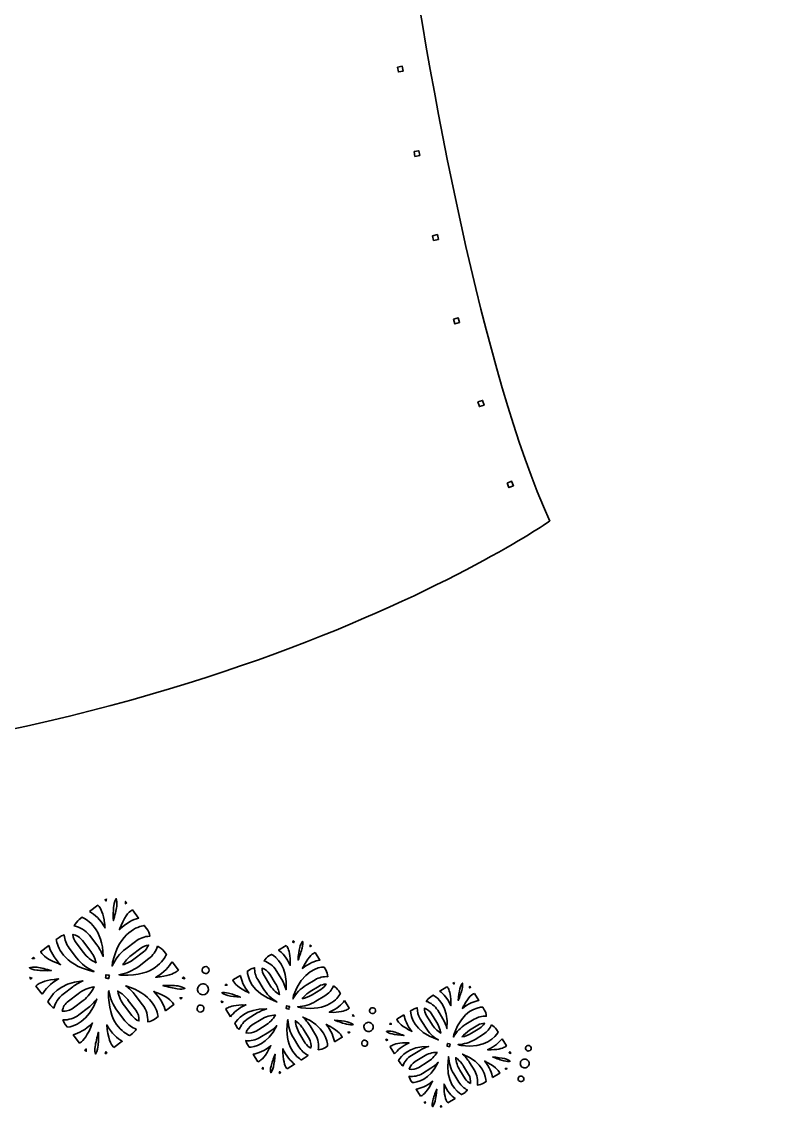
# Model space of a CAD drawing. Header units: millimetres. Extents: x 24 to 984, y -529 to -8.
# Drawn here: x 903.6 to 984.3, y -527.5 to -409.4 of the extents above; entities that cross this region are included whole.
import ezdxf

# ---------------------------------------------------------------- set-up
doc = ezdxf.new("R2010")
doc.units = ezdxf.units.MM
doc.header["$MEASUREMENT"] = 0
doc.layers.add('基本型', color=7, linetype='Continuous', lineweight=0)
doc.layers.add('縫線連接點', color=7, linetype='Continuous', lineweight=0)

# ---------------------------------------------------------------- blocks, each defined once
blk = doc.blocks.new('Block_16')
at = {"layer": '基本型', "color": 251, "lineweight": 35, "true_color": 0x606060}
blk.add_open_spline([(720.84, -255.44), (720.84, -255.44), (728.72, -340.31), (728.72, -340.31), (728.72, -340.31), (767.85, -346.51), (767.85, -346.51), (767.85, -346.51), (760.87, -430.79), (746.19, -463.75), (746.19, -463.75), (785.58, -491.27), (853.22, -491.49), (853.22, -491.49), (853.21, -491.5), (853.21, -491.5), (853.35, -491.5), (853.49, -491.5), (853.63, -491.5), (853.77, -491.5), (853.9, -491.5), (854.04, -491.5), (854.04, -491.5), (854.04, -491.49), (854.04, -491.49), (921.67, -491.27), (961.07, -463.75), (961.07, -463.75), (946.38, -430.79), (939.06, -346.51), (939.06, -346.51), (939.06, -346.51), (978.53, -340.31), (978.53, -340.31), (978.53, -340.31), (984.3, -255.44), (984.3, -255.44)], degree=3, knots=[0, 0, 0, 0, 1, 1, 1, 2, 2, 2, 3, 3, 3, 4, 4, 4, 5, 5, 5, 6, 6, 6, 7, 7, 7, 8, 8, 8, 9, 9, 9, 10, 10, 10, 11, 11, 11, 12, 12, 12, 12], dxfattribs=at)
blk = doc.blocks.new('Block_15')
at = {"layer": '基本型', "color": 251, "lineweight": 35, "true_color": 0x606060}
for points in [[(944.51, -414.36), (944.51, -414.36), (945.03, -414.26), (945.03, -414.26), (945.03, -414.26), (945.13, -414.78), (945.13, -414.78), (945.13, -414.78), (944.61, -414.88), (944.61, -414.88), (944.61, -414.88), (944.51, -414.36), (944.51, -414.36)], [(946.32, -423.55), (946.32, -423.55), (946.83, -423.45), (946.83, -423.45), (946.83, -423.45), (946.94, -423.96), (946.94, -423.96), (946.94, -423.96), (946.42, -424.07), (946.42, -424.07), (946.42, -424.07), (946.32, -423.55), (946.32, -423.55)], [(948.33, -432.7), (948.33, -432.7), (948.85, -432.58), (948.85, -432.58), (948.85, -432.58), (948.97, -433.1), (948.97, -433.1), (948.97, -433.1), (948.45, -433.22), (948.45, -433.22), (948.45, -433.22), (948.33, -432.7), (948.33, -432.7)], [(950.62, -441.79), (950.62, -441.79), (951.13, -441.65), (951.13, -441.65), (951.13, -441.65), (951.27, -442.16), (951.27, -442.16), (951.27, -442.16), (950.76, -442.3), (950.76, -442.3), (950.76, -442.3), (950.62, -441.79), (950.62, -441.79)], [(953.26, -450.78), (953.26, -450.78), (953.77, -450.62), (953.77, -450.62), (953.77, -450.62), (953.93, -451.12), (953.93, -451.12), (953.93, -451.12), (953.43, -451.29), (953.43, -451.29), (953.43, -451.29), (953.26, -450.78), (953.26, -450.78)], [(956.43, -459.61), (956.43, -459.61), (956.92, -459.41), (956.92, -459.41), (956.92, -459.41), (957.12, -459.9), (957.12, -459.9), (957.12, -459.9), (956.63, -460.1), (956.63, -460.1), (956.63, -460.1), (956.43, -459.61), (956.43, -459.61)]]:
    blk.add_open_spline(points, degree=3, knots=[0, 0, 0, 0, 1, 1, 1, 2, 2, 2, 3, 3, 3, 4, 4, 4, 4], dxfattribs=at)
at = {"layer": '基本型'}
blk.add_blockref('Block_16', (0, 0), dxfattribs=at)

msp = doc.modelspace()

# ---------------------------------------------------------------- linework, layer by layer
at = {"layer": '縫線連接點', "color": 251, "lineweight": 35, "true_color": 0x606060}
for points, knots in [([(912.87, -504.86), (912.85, -504.94), (912.82, -505.02), (912.8, -505.1), (912.8, -505.1), (912.79, -505.09), (912.79, -505.08), (912.76, -505.04), (912.72, -505.01), (912.69, -504.97), (912.75, -504.93), (912.81, -504.89), (912.87, -504.86)], [0, 0, 0, 0, 1, 1, 1, 2, 2, 2, 3, 3, 3, 4, 4, 4, 4]), ([(913.66, -505.63), (913.71, -505.25), (913.83, -504.97), (913.93, -504.83), (913.98, -504.99), (914.03, -505.29), (913.98, -505.67), (913.92, -506.06), (913.77, -506.68), (913.61, -507.22), (913.59, -506.66), (913.61, -506.02), (913.66, -505.63)], [0, 0, 0, 0, 1, 1, 1, 2, 2, 2, 3, 3, 3, 4, 4, 4, 4]), ([(915.08, -505.29), (915.04, -505.32), (915, -505.34), (914.96, -505.37), (914.96, -505.38), (914.95, -505.38), (914.94, -505.39), (914.95, -505.3), (914.94, -505.22), (914.94, -505.14), (914.99, -505.18), (915.04, -505.24), (915.08, -505.29)], [0, 0, 0, 0, 1, 1, 1, 2, 2, 2, 3, 3, 3, 4, 4, 4, 4]), ([(911.03, -506.23), (911.03, -506.23), (911.93, -505.55), (911.93, -505.55), (911.97, -505.58), (912.01, -505.62), (912.06, -505.68), (912.23, -505.9), (912.51, -506.41), (912.66, -507.53), (912.67, -507.68), (912.68, -507.83), (912.7, -507.97), (912.7, -507.99), (912.7, -508), (912.71, -508.01), (912.2, -507.1), (911.54, -506.55), (911.03, -506.23)], [0, 0, 0, 0, 1, 1, 1, 2, 2, 2, 3, 3, 3, 4, 4, 4, 5, 5, 5, 6, 6, 6, 6]), ([(914.29, -508.19), (914.34, -508.06), (914.4, -507.91), (914.45, -507.76), (914.96, -506.54), (915.44, -506.16), (915.68, -506.05), (915.68, -506.05), (916.36, -506.94), (916.36, -506.94), (915.78, -507.11), (915, -507.47), (914.27, -508.22), (914.28, -508.21), (914.28, -508.2), (914.29, -508.19)], [0, 0, 0, 0, 1, 1, 1, 2, 2, 2, 3, 3, 3, 4, 4, 4, 5, 5, 5, 5]), ([(911.81, -509.86), (911.81, -509.86), (911.01, -508.81), (911.01, -508.81), (910.59, -508.26), (909.99, -507.92), (909.36, -507.79), (909.48, -507.53), (909.66, -507.29), (909.9, -507.1), (909.9, -507.1), (910.22, -506.86), (910.22, -506.86), (910.8, -507.12), (912.45, -508.13), (912.51, -511.12), (912.34, -510.67), (912.11, -510.25), (911.81, -509.86)], [0, 0, 0, 0, 1, 1, 1, 2, 2, 2, 3, 3, 3, 4, 4, 4, 5, 5, 5, 6, 6, 6, 6]), ([(913.53, -511.74), (914.29, -508.44), (916.31, -507.86), (916.98, -507.75), (916.98, -507.75), (917.22, -508.07), (917.22, -508.07), (917.42, -508.33), (917.53, -508.62), (917.57, -508.92), (917.02, -508.94), (916.48, -509.13), (916.02, -509.48), (916.02, -509.48), (914.97, -510.28), (914.97, -510.28), (914.31, -510.79), (913.81, -511.44), (913.48, -512.17), (913.5, -512.03), (913.52, -511.88), (913.53, -511.74)], [0, 0, 0, 0, 1, 1, 1, 2, 2, 2, 3, 3, 3, 4, 4, 4, 5, 5, 5, 6, 6, 6, 7, 7, 7, 7]), ([(907.72, -509.05), (907.88, -508.92), (908.07, -508.84), (908.26, -508.78), (908.3, -509.28), (908.48, -509.78), (908.81, -510.21), (908.81, -510.21), (909.61, -511.26), (909.61, -511.26), (910.13, -511.94), (910.79, -512.44), (911.52, -512.75), (911.47, -512.75), (911.43, -512.75), (911.38, -512.74), (908.09, -511.98), (907.5, -509.97), (907.4, -509.29), (907.4, -509.29), (907.72, -509.05), (907.72, -509.05)], [0, 0, 0, 0, 1, 1, 1, 2, 2, 2, 3, 3, 3, 4, 4, 4, 5, 5, 5, 6, 6, 6, 7, 7, 7, 7]), ([(910.26, -509.39), (910.26, -509.39), (911.06, -510.44), (911.06, -510.44), (911.38, -510.85), (911.61, -511.32), (911.74, -511.81), (911.21, -511.55), (910.74, -511.18), (910.37, -510.69), (910.37, -510.69), (909.56, -509.64), (909.56, -509.64), (909.35, -509.37), (909.24, -509.05), (909.21, -508.73), (909.61, -508.82), (909.99, -509.04), (910.26, -509.39)], [0, 0, 0, 0, 1, 1, 1, 2, 2, 2, 3, 3, 3, 4, 4, 4, 5, 5, 5, 6, 6, 6, 6]), ([(906.59, -509.92), (906.76, -510.49), (907.12, -511.27), (907.87, -512), (907.86, -512), (907.85, -511.99), (907.84, -511.99), (907.7, -511.93), (907.56, -511.87), (907.41, -511.82), (906.18, -511.31), (905.81, -510.83), (905.7, -510.6), (905.7, -510.6), (906.59, -509.92), (906.59, -509.92)], [0, 0, 0, 0, 1, 1, 1, 2, 2, 2, 3, 3, 3, 4, 4, 4, 5, 5, 5, 5]), ([(918.41, -510.01), (918.68, -510.13), (918.94, -510.31), (919.13, -510.57), (919.13, -510.57), (919.38, -510.89), (919.38, -510.89), (919.1, -511.5), (917.99, -513.3), (914.63, -513.17), (914.49, -513.15), (914.35, -513.13), (914.21, -513.11), (914.98, -512.99), (915.74, -512.68), (916.41, -512.17), (916.41, -512.17), (917.46, -511.36), (917.46, -511.36), (917.92, -511.01), (918.24, -510.53), (918.41, -510.01)], [0, 0, 0, 0, 1, 1, 1, 2, 2, 2, 3, 3, 3, 4, 4, 4, 5, 5, 5, 6, 6, 6, 7, 7, 7, 7]), ([(914.63, -512.04), (914.87, -511.66), (915.17, -511.32), (915.54, -511.03), (915.54, -511.03), (916.59, -510.23), (916.59, -510.23), (916.85, -510.03), (917.14, -509.93), (917.44, -509.88), (917.32, -510.16), (917.14, -510.42), (916.89, -510.61), (916.89, -510.61), (915.84, -511.42), (915.84, -511.42), (915.46, -511.7), (915.05, -511.91), (914.63, -512.04)], [0, 0, 0, 0, 1, 1, 1, 2, 2, 2, 3, 3, 3, 4, 4, 4, 5, 5, 5, 6, 6, 6, 6]), ([(932.4, -509.92), (932.43, -509.95), (932.47, -509.99), (932.5, -510.04), (932.64, -510.25), (932.83, -510.71), (932.85, -511.68), (932.85, -511.81), (932.84, -511.94), (932.85, -512.07), (932.85, -512.08), (932.85, -512.09), (932.85, -512.1), (932.5, -511.27), (931.98, -510.74), (931.58, -510.43), (931.58, -510.43), (932.4, -509.92), (932.4, -509.92)], [0, 0, 0, 0, 1, 1, 1, 2, 2, 2, 3, 3, 3, 4, 4, 4, 5, 5, 5, 6, 6, 6, 6]), ([(933.28, -509.42), (933.25, -509.48), (933.22, -509.55), (933.19, -509.62), (933.19, -509.61), (933.19, -509.6), (933.18, -509.6), (933.16, -509.56), (933.14, -509.53), (933.11, -509.5), (933.17, -509.47), (933.22, -509.44), (933.28, -509.42)], [0, 0, 0, 0, 1, 1, 1, 2, 2, 2, 3, 3, 3, 4, 4, 4, 4]), ([(933.88, -510.15), (933.96, -509.83), (934.09, -509.6), (934.18, -509.49), (934.22, -509.63), (934.23, -509.89), (934.15, -510.21), (934.07, -510.54), (933.88, -511.06), (933.7, -511.51), (933.73, -511.02), (933.8, -510.48), (933.88, -510.15)], [0, 0, 0, 0, 1, 1, 1, 2, 2, 2, 3, 3, 3, 4, 4, 4, 4]), ([(935.02, -509.84), (935.06, -509.89), (935.1, -509.94), (935.13, -509.99), (935.1, -510.01), (935.06, -510.02), (935.02, -510.04), (935.02, -510.05), (935.01, -510.05), (935, -510.05), (935.01, -509.98), (935.02, -509.91), (935.02, -509.84)], [0, 0, 0, 0, 1, 1, 1, 2, 2, 2, 3, 3, 3, 4, 4, 4, 4]), ([(904.94, -511.19), (904.96, -511.23), (904.99, -511.27), (905.02, -511.31), (905.02, -511.32), (905.03, -511.32), (905.03, -511.33), (904.95, -511.33), (904.86, -511.33), (904.78, -511.34), (904.83, -511.28), (904.88, -511.24), (904.94, -511.19)], [0, 0, 0, 0, 1, 1, 1, 2, 2, 2, 3, 3, 3, 4, 4, 4, 4]), ([(931.33, -512.64), (931.01, -512.12), (930.54, -511.77), (930, -511.61), (930.13, -511.39), (930.3, -511.2), (930.53, -511.06), (930.53, -511.06), (930.82, -510.89), (930.82, -510.89), (931.3, -511.17), (932.62, -512.18), (932.4, -514.74), (932.3, -514.35), (932.14, -513.97), (931.92, -513.61), (931.92, -513.61), (931.33, -512.64), (931.33, -512.64)], [0, 0, 0, 0, 1, 1, 1, 2, 2, 2, 3, 3, 3, 4, 4, 4, 5, 5, 5, 6, 6, 6, 6]), ([(935.57, -510.69), (935.57, -510.69), (936.07, -511.51), (936.07, -511.51), (935.57, -511.61), (934.86, -511.84), (934.17, -512.43), (934.18, -512.42), (934.18, -512.41), (934.19, -512.4), (934.25, -512.29), (934.31, -512.17), (934.37, -512.05), (934.91, -511.04), (935.36, -510.77), (935.57, -510.69)], [0, 0, 0, 0, 1, 1, 1, 2, 2, 2, 3, 3, 3, 4, 4, 4, 5, 5, 5, 5]), ([(905.32, -512.3), (905.71, -512.35), (906.33, -512.5), (906.87, -512.66), (906.31, -512.68), (905.66, -512.66), (905.27, -512.61), (904.9, -512.56), (904.62, -512.44), (904.48, -512.35), (904.64, -512.29), (904.94, -512.25), (905.32, -512.3)], [0, 0, 0, 0, 1, 1, 1, 2, 2, 2, 3, 3, 3, 4, 4, 4, 4]), ([(920, -511.7), (920, -511.7), (920.69, -512.6), (920.69, -512.6), (920.65, -512.63), (920.61, -512.68), (920.55, -512.72), (920.33, -512.9), (919.82, -513.18), (918.7, -513.33), (918.55, -513.34), (918.4, -513.35), (918.26, -513.37), (918.25, -513.37), (918.23, -513.37), (918.22, -513.38), (919.14, -512.87), (919.69, -512.21), (920, -511.7)], [0, 0, 0, 0, 1, 1, 1, 2, 2, 2, 3, 3, 3, 4, 4, 4, 5, 5, 5, 6, 6, 6, 6]), ([(923.9, -512.89), (923.82, -512.95), (923.72, -512.99), (923.62, -512.98), (923.41, -512.96), (923.25, -512.78), (923.27, -512.57), (923.28, -512.36), (923.46, -512.21), (923.67, -512.22), (923.68, -512.22), (923.69, -512.22), (923.7, -512.22), (923.79, -512.23), (923.87, -512.28), (923.93, -512.35), (924, -512.43), (924.03, -512.52), (924.03, -512.63), (924.02, -512.73), (923.97, -512.82), (923.9, -512.89)], [0, 0, 0, 0, 1, 1, 1, 2, 2, 2, 3, 3, 3, 4, 4, 4, 5, 5, 5, 6, 6, 6, 7, 7, 7, 7]), ([(931.29, -516.03), (928.53, -515.08), (928.22, -513.31), (928.19, -512.72), (928.19, -512.72), (928.48, -512.54), (928.48, -512.54), (928.64, -512.45), (928.8, -512.39), (928.97, -512.35), (928.96, -512.79), (929.07, -513.24), (929.31, -513.64), (929.31, -513.64), (929.91, -514.61), (929.91, -514.61), (930.29, -515.23), (930.81, -515.72), (931.4, -516.06), (931.36, -516.05), (931.33, -516.04), (931.29, -516.03)], [0, 0, 0, 0, 1, 1, 1, 2, 2, 2, 3, 3, 3, 4, 4, 4, 5, 5, 5, 6, 6, 6, 7, 7, 7, 7]), ([(930.63, -513.06), (930.63, -513.06), (931.22, -514.03), (931.22, -514.03), (931.46, -514.42), (931.61, -514.83), (931.67, -515.27), (931.25, -515), (930.88, -514.64), (930.6, -514.18), (930.6, -514.18), (930.01, -513.21), (930.01, -513.21), (929.85, -512.96), (929.79, -512.68), (929.79, -512.4), (930.13, -512.51), (930.43, -512.73), (930.63, -513.06)], [0, 0, 0, 0, 1, 1, 1, 2, 2, 2, 3, 3, 3, 4, 4, 4, 5, 5, 5, 6, 6, 6, 6]), ([(936.71, -512.56), (936.86, -512.8), (936.92, -513.06), (936.93, -513.32), (936.46, -513.29), (935.98, -513.4), (935.55, -513.66), (935.55, -513.66), (934.58, -514.25), (934.58, -514.25), (933.97, -514.62), (933.48, -515.13), (933.14, -515.74), (933.17, -515.61), (933.2, -515.49), (933.22, -515.37), (934.17, -512.61), (935.95, -512.29), (936.53, -512.27), (936.53, -512.27), (936.71, -512.56), (936.71, -512.56)], [0, 0, 0, 0, 1, 1, 1, 2, 2, 2, 3, 3, 3, 4, 4, 4, 5, 5, 5, 6, 6, 6, 7, 7, 7, 7]), ([(904.73, -513.49), (904.69, -513.52), (904.66, -513.55), (904.62, -513.58), (904.58, -513.52), (904.54, -513.46), (904.51, -513.4), (904.59, -513.43), (904.66, -513.45), (904.75, -513.47), (904.74, -513.48), (904.73, -513.48), (904.73, -513.49)], [0, 0, 0, 0, 1, 1, 1, 2, 2, 2, 3, 3, 3, 4, 4, 4, 4]), ([(905.88, -515.24), (905.88, -515.24), (905.19, -514.35), (905.19, -514.35), (905.23, -514.31), (905.27, -514.26), (905.33, -514.22), (905.54, -514.04), (906.06, -513.76), (907.17, -513.62), (907.33, -513.61), (907.47, -513.59), (907.62, -513.57), (907.63, -513.57), (907.65, -513.57), (907.66, -513.57), (906.74, -514.07), (906.19, -514.74), (905.88, -515.24)], [0, 0, 0, 0, 1, 1, 1, 2, 2, 2, 3, 3, 3, 4, 4, 4, 5, 5, 5, 6, 6, 6, 6]), ([(907.15, -516.75), (907, -516.64), (906.86, -516.53), (906.74, -516.37), (906.74, -516.37), (906.5, -516.06), (906.5, -516.06), (906.75, -515.5), (907.67, -513.99), (910.3, -513.79), (909.92, -513.95), (909.54, -514.15), (909.2, -514.42), (909.2, -514.42), (908.15, -515.22), (908.15, -515.22), (907.63, -515.62), (907.29, -516.16), (907.15, -516.75)], [0, 0, 0, 0, 1, 1, 1, 2, 2, 2, 3, 3, 3, 4, 4, 4, 5, 5, 5, 6, 6, 6, 6]), ([(913.18, -513.15), (913.15, -513.26), (913.13, -513.38), (913.11, -513.5), (913.11, -513.51), (913.11, -513.51), (913.11, -513.52), (913, -513.5), (912.88, -513.48), (912.76, -513.46), (912.76, -513.46), (912.76, -513.45), (912.76, -513.45), (912.78, -513.34), (912.79, -513.23), (912.79, -513.12), (912.8, -513.12), (912.81, -513.12), (912.83, -513.12), (912.94, -513.14), (913.06, -513.14), (913.18, -513.15)], [0, 0, 0, 0, 1, 1, 1, 2, 2, 2, 3, 3, 3, 4, 4, 4, 5, 5, 5, 6, 6, 6, 7, 7, 7, 7]), ([(921.15, -513.46), (921.19, -513.42), (921.22, -513.39), (921.26, -513.36), (921.3, -513.42), (921.34, -513.48), (921.37, -513.54), (921.29, -513.52), (921.21, -513.49), (921.13, -513.47), (921.14, -513.47), (921.14, -513.46), (921.15, -513.46)], [0, 0, 0, 0, 1, 1, 1, 2, 2, 2, 3, 3, 3, 4, 4, 4, 4]), ([(927.44, -513.18), (927.53, -513.69), (927.77, -514.39), (928.35, -515.08), (928.34, -515.08), (928.33, -515.07), (928.32, -515.07), (928.21, -515), (928.09, -514.94), (927.97, -514.89), (926.96, -514.34), (926.69, -513.89), (926.61, -513.68), (926.61, -513.68), (927.44, -513.18), (927.44, -513.18)], [0, 0, 0, 0, 1, 1, 1, 2, 2, 2, 3, 3, 3, 4, 4, 4, 5, 5, 5, 5]), ([(908.72, -515.97), (908.72, -515.97), (909.77, -515.17), (909.77, -515.17), (910.3, -514.76), (910.9, -514.52), (911.52, -514.42), (911.26, -515), (910.86, -515.51), (910.34, -515.91), (910.34, -515.91), (909.29, -516.71), (909.29, -516.71), (908.92, -516.99), (908.48, -517.1), (908.05, -517.07), (908.13, -516.65), (908.35, -516.25), (908.72, -515.97)], [0, 0, 0, 0, 1, 1, 1, 2, 2, 2, 3, 3, 3, 4, 4, 4, 5, 5, 5, 6, 6, 6, 6]), ([(915.7, -519.49), (915.7, -519.49), (915.39, -519.73), (915.39, -519.73), (914.77, -519.45), (912.98, -518.35), (913.1, -514.98), (913.11, -514.94), (913.12, -514.89), (913.12, -514.85), (913.24, -515.65), (913.56, -516.42), (914.06, -517.08), (914.06, -517.08), (914.87, -518.13), (914.87, -518.13), (915.2, -518.56), (915.63, -518.87), (916.11, -519.04), (916, -519.21), (915.87, -519.36), (915.7, -519.49)], [0, 0, 0, 0, 1, 1, 1, 2, 2, 2, 3, 3, 3, 4, 4, 4, 5, 5, 5, 6, 6, 6, 7, 7, 7, 7]), ([(915.62, -517.55), (915.62, -517.55), (914.81, -516.5), (914.81, -516.5), (914.45, -516.02), (914.2, -515.47), (914.09, -514.89), (914.41, -515.07), (914.72, -515.31), (914.98, -515.59), (915.07, -515.69), (915.16, -515.79), (915.24, -515.9), (915.24, -515.9), (916.04, -516.95), (916.04, -516.95), (916.31, -517.3), (916.43, -517.72), (916.4, -518.14), (916.1, -518.02), (915.83, -517.83), (915.62, -517.55)], [0, 0, 0, 0, 1, 1, 1, 2, 2, 2, 3, 3, 3, 4, 4, 4, 5, 5, 5, 6, 6, 6, 7, 7, 7, 7]), ([(918.16, -517.89), (917.92, -518.08), (917.64, -518.19), (917.35, -518.23), (917.39, -517.59), (917.22, -516.92), (916.79, -516.37), (916.79, -516.37), (915.99, -515.32), (915.99, -515.32), (915.69, -514.93), (915.34, -514.6), (914.96, -514.32), (917.85, -515.15), (918.38, -517.01), (918.48, -517.65), (918.48, -517.65), (918.16, -517.89), (918.16, -517.89)], [0, 0, 0, 0, 1, 1, 1, 2, 2, 2, 3, 3, 3, 4, 4, 4, 5, 5, 5, 6, 6, 6, 6]), ([(919.29, -517.03), (919.12, -516.45), (918.76, -515.67), (918.01, -514.94), (918.02, -514.95), (918.03, -514.95), (918.04, -514.95), (918.18, -515.01), (918.32, -515.07), (918.47, -515.12), (919.7, -515.63), (920.07, -516.11), (920.18, -516.35), (920.18, -516.35), (919.29, -517.03), (919.29, -517.03)], [0, 0, 0, 0, 1, 1, 1, 2, 2, 2, 3, 3, 3, 4, 4, 4, 5, 5, 5, 5]), ([(920.56, -514.64), (920.17, -514.59), (919.55, -514.44), (919.01, -514.28), (919.57, -514.26), (920.21, -514.28), (920.61, -514.33), (920.98, -514.38), (921.26, -514.5), (921.4, -514.6), (921.24, -514.65), (920.94, -514.7), (920.56, -514.64)], [0, 0, 0, 0, 1, 1, 1, 2, 2, 2, 3, 3, 3, 4, 4, 4, 4]), ([(923.33, -515.29), (923.17, -515.28), (923.02, -515.21), (922.92, -515.09), (922.82, -514.97), (922.76, -514.82), (922.78, -514.66), (922.79, -514.5), (922.86, -514.36), (922.98, -514.25), (923.1, -514.15), (923.25, -514.1), (923.41, -514.11), (923.42, -514.11), (923.43, -514.11), (923.44, -514.11), (923.75, -514.15), (923.98, -514.42), (923.96, -514.74), (923.94, -515.06), (923.65, -515.31), (923.33, -515.29)], [0, 0, 0, 0, 1, 1, 1, 2, 2, 2, 3, 3, 3, 4, 4, 4, 5, 5, 5, 6, 6, 6, 7, 7, 7, 7]), ([(925.91, -514.12), (925.93, -514.16), (925.94, -514.19), (925.97, -514.23), (925.97, -514.24), (925.97, -514.24), (925.98, -514.25), (925.9, -514.24), (925.83, -514.24), (925.76, -514.23), (925.81, -514.19), (925.86, -514.16), (925.91, -514.12)], [0, 0, 0, 0, 1, 1, 1, 2, 2, 2, 3, 3, 3, 4, 4, 4, 4]), ([(937.55, -514.33), (937.78, -514.46), (937.98, -514.64), (938.12, -514.87), (938.12, -514.87), (938.3, -515.17), (938.3, -515.17), (938.01, -515.67), (936.9, -517.11), (934.03, -516.7), (933.91, -516.66), (933.79, -516.63), (933.67, -516.6), (934.35, -516.57), (935.03, -516.37), (935.65, -516), (935.65, -516), (936.62, -515.4), (936.62, -515.4), (937.05, -515.14), (937.36, -514.76), (937.55, -514.33)], [0, 0, 0, 0, 1, 1, 1, 2, 2, 2, 3, 3, 3, 4, 4, 4, 5, 5, 5, 6, 6, 6, 7, 7, 7, 7]), ([(934.13, -515.72), (934.37, -515.42), (934.66, -515.15), (935.01, -514.95), (935.01, -514.95), (935.98, -514.35), (935.98, -514.35), (936.21, -514.21), (936.48, -514.14), (936.74, -514.13), (936.61, -514.36), (936.43, -514.56), (936.19, -514.71), (936.19, -514.71), (935.22, -515.3), (935.22, -515.3), (934.88, -515.51), (934.51, -515.65), (934.13, -515.72)], [0, 0, 0, 0, 1, 1, 1, 2, 2, 2, 3, 3, 3, 4, 4, 4, 5, 5, 5, 6, 6, 6, 6]), ([(949.9, -514.42), (949.93, -514.45), (949.96, -514.49), (950, -514.54), (950.12, -514.73), (950.3, -515.16), (950.32, -516.08), (950.32, -516.2), (950.32, -516.32), (950.32, -516.44), (950.32, -516.45), (950.32, -516.46), (950.32, -516.47), (949.99, -515.69), (949.51, -515.19), (949.12, -514.89), (949.12, -514.89), (949.9, -514.42), (949.9, -514.42)], [0, 0, 0, 0, 1, 1, 1, 2, 2, 2, 3, 3, 3, 4, 4, 4, 5, 5, 5, 6, 6, 6, 6]), ([(950.72, -513.95), (950.7, -514.01), (950.67, -514.07), (950.65, -514.13), (950.64, -514.13), (950.64, -514.12), (950.64, -514.12), (950.61, -514.08), (950.59, -514.05), (950.57, -514.02), (950.62, -513.99), (950.67, -513.97), (950.72, -513.95)], [0, 0, 0, 0, 1, 1, 1, 2, 2, 2, 3, 3, 3, 4, 4, 4, 4]), ([(951.3, -514.63), (951.37, -514.33), (951.49, -514.12), (951.58, -514.01), (951.61, -514.15), (951.62, -514.39), (951.54, -514.69), (951.47, -515), (951.29, -515.49), (951.12, -515.91), (951.15, -515.46), (951.22, -514.94), (951.3, -514.63)], [0, 0, 0, 0, 1, 1, 1, 2, 2, 2, 3, 3, 3, 4, 4, 4, 4]), ([(952.37, -514.34), (952.4, -514.39), (952.44, -514.43), (952.47, -514.48), (952.44, -514.5), (952.4, -514.51), (952.37, -514.53), (952.36, -514.54), (952.36, -514.54), (952.35, -514.55), (952.36, -514.48), (952.36, -514.41), (952.37, -514.34)], [0, 0, 0, 0, 1, 1, 1, 2, 2, 2, 3, 3, 3, 4, 4, 4, 4]), ([(908.63, -518.83), (908.63, -518.83), (908.38, -518.51), (908.38, -518.51), (908.27, -518.36), (908.19, -518.2), (908.13, -518.03), (908.73, -518.04), (909.34, -517.86), (909.86, -517.46), (909.86, -517.46), (910.91, -516.66), (910.91, -516.66), (911.26, -516.4), (911.55, -516.09), (911.81, -515.75), (910.93, -518.26), (909.23, -518.74), (908.63, -518.83)], [0, 0, 0, 0, 1, 1, 1, 2, 2, 2, 3, 3, 3, 4, 4, 4, 5, 5, 5, 6, 6, 6, 6]), ([(920.94, -515.75), (920.91, -515.71), (920.89, -515.67), (920.86, -515.63), (920.86, -515.63), (920.85, -515.62), (920.85, -515.61), (920.93, -515.62), (921.01, -515.61), (921.09, -515.61), (921.05, -515.66), (920.99, -515.71), (920.94, -515.75)], [0, 0, 0, 0, 1, 1, 1, 2, 2, 2, 3, 3, 3, 4, 4, 4, 4]), ([(925.52, -516.07), (925.48, -516.09), (925.45, -516.12), (925.42, -516.14), (925.39, -516.09), (925.36, -516.03), (925.34, -515.98), (925.4, -516.01), (925.47, -516.03), (925.54, -516.06), (925.53, -516.06), (925.53, -516.07), (925.52, -516.07)], [0, 0, 0, 0, 1, 1, 1, 2, 2, 2, 3, 3, 3, 4, 4, 4, 4]), ([(926.13, -515.11), (926.46, -515.18), (926.98, -515.37), (927.43, -515.56), (926.94, -515.52), (926.4, -515.45), (926.07, -515.37), (925.75, -515.29), (925.52, -515.16), (925.41, -515.07), (925.55, -515.04), (925.81, -515.03), (926.13, -515.11)], [0, 0, 0, 0, 1, 1, 1, 2, 2, 2, 3, 3, 3, 4, 4, 4, 4]), ([(938.76, -515.92), (938.76, -515.92), (939.27, -516.75), (939.27, -516.75), (939.24, -516.78), (939.2, -516.81), (939.14, -516.85), (938.94, -516.98), (938.48, -517.18), (937.51, -517.2), (937.38, -517.19), (937.25, -517.19), (937.12, -517.19), (937.11, -517.19), (937.1, -517.19), (937.09, -517.19), (937.92, -516.84), (938.45, -516.33), (938.76, -515.92)], [0, 0, 0, 0, 1, 1, 1, 2, 2, 2, 3, 3, 3, 4, 4, 4, 5, 5, 5, 6, 6, 6, 6]), ([(948.89, -516.98), (948.59, -516.49), (948.14, -516.16), (947.64, -516.01), (947.76, -515.81), (947.92, -515.63), (948.14, -515.5), (948.14, -515.5), (948.41, -515.33), (948.41, -515.33), (948.86, -515.59), (950.11, -516.55), (949.9, -518.96), (949.8, -518.59), (949.65, -518.23), (949.44, -517.89), (949.44, -517.89), (948.89, -516.98), (948.89, -516.98)], [0, 0, 0, 0, 1, 1, 1, 2, 2, 2, 3, 3, 3, 4, 4, 4, 5, 5, 5, 6, 6, 6, 6]), ([(952.88, -515.14), (952.88, -515.14), (953.36, -515.92), (953.36, -515.92), (952.88, -516.01), (952.22, -516.23), (951.57, -516.78), (951.57, -516.77), (951.58, -516.76), (951.58, -516.75), (951.64, -516.65), (951.7, -516.54), (951.75, -516.42), (952.26, -515.47), (952.69, -515.21), (952.88, -515.14)], [0, 0, 0, 0, 1, 1, 1, 2, 2, 2, 3, 3, 3, 4, 4, 4, 5, 5, 5, 5]), ([(923.34, -517.08), (923.26, -517.15), (923.16, -517.18), (923.06, -517.18), (922.85, -517.16), (922.69, -516.98), (922.71, -516.77), (922.72, -516.56), (922.9, -516.4), (923.11, -516.42), (923.12, -516.42), (923.13, -516.42), (923.14, -516.42), (923.23, -516.43), (923.31, -516.47), (923.37, -516.54), (923.44, -516.62), (923.47, -516.72), (923.47, -516.82), (923.46, -516.92), (923.41, -517.01), (923.34, -517.08)], [0, 0, 0, 0, 1, 1, 1, 2, 2, 2, 3, 3, 3, 4, 4, 4, 5, 5, 5, 6, 6, 6, 7, 7, 7, 7]), ([(926.35, -517.68), (926.35, -517.68), (925.84, -516.85), (925.84, -516.85), (925.87, -516.82), (925.91, -516.78), (925.97, -516.75), (926.17, -516.62), (926.63, -516.42), (927.6, -516.4), (927.73, -516.41), (927.86, -516.41), (927.99, -516.4), (928, -516.4), (928.01, -516.4), (928.03, -516.4), (927.19, -516.75), (926.66, -517.27), (926.35, -517.68)], [0, 0, 0, 0, 1, 1, 1, 2, 2, 2, 3, 3, 3, 4, 4, 4, 5, 5, 5, 6, 6, 6, 6]), ([(927.3, -519.08), (927.18, -518.98), (927.07, -518.86), (926.99, -518.72), (926.99, -518.72), (926.81, -518.43), (926.81, -518.43), (927.07, -517.98), (928, -516.77), (930.27, -516.83), (929.92, -516.93), (929.58, -517.07), (929.26, -517.27), (929.26, -517.27), (928.29, -517.86), (928.29, -517.86), (927.81, -518.16), (927.48, -518.59), (927.3, -519.08)], [0, 0, 0, 0, 1, 1, 1, 2, 2, 2, 3, 3, 3, 4, 4, 4, 5, 5, 5, 6, 6, 6, 6]), ([(932.79, -516.55), (932.76, -516.64), (932.73, -516.74), (932.7, -516.83), (932.7, -516.84), (932.7, -516.85), (932.7, -516.86), (932.6, -516.83), (932.5, -516.8), (932.4, -516.78), (932.41, -516.77), (932.41, -516.77), (932.41, -516.76), (932.43, -516.67), (932.45, -516.58), (932.46, -516.48), (932.47, -516.48), (932.48, -516.49), (932.49, -516.49), (932.59, -516.51), (932.69, -516.53), (932.79, -516.55)], [0, 0, 0, 0, 1, 1, 1, 2, 2, 2, 3, 3, 3, 4, 4, 4, 5, 5, 5, 6, 6, 6, 7, 7, 7, 7]), ([(941.99, -517.29), (941.92, -517.34), (941.83, -517.36), (941.75, -517.34), (941.57, -517.31), (941.45, -517.14), (941.48, -516.96), (941.51, -516.79), (941.68, -516.67), (941.86, -516.7), (941.87, -516.7), (941.87, -516.7), (941.88, -516.7), (941.96, -516.72), (942.03, -516.77), (942.07, -516.83), (942.12, -516.9), (942.14, -516.99), (942.13, -517.08), (942.11, -517.16), (942.06, -517.24), (941.99, -517.29)], [0, 0, 0, 0, 1, 1, 1, 2, 2, 2, 3, 3, 3, 4, 4, 4, 5, 5, 5, 6, 6, 6, 7, 7, 7, 7]), ([(948.85, -520.17), (946.26, -519.28), (945.96, -517.61), (945.93, -517.05), (945.93, -517.05), (946.21, -516.89), (946.21, -516.89), (946.36, -516.8), (946.51, -516.74), (946.67, -516.71), (946.66, -517.12), (946.76, -517.54), (946.99, -517.92), (946.99, -517.92), (947.55, -518.83), (947.55, -518.83), (947.91, -519.42), (948.4, -519.88), (948.96, -520.2), (948.92, -520.19), (948.89, -520.18), (948.85, -520.17)], [0, 0, 0, 0, 1, 1, 1, 2, 2, 2, 3, 3, 3, 4, 4, 4, 5, 5, 5, 6, 6, 6, 7, 7, 7, 7]), ([(948.23, -517.37), (948.23, -517.37), (948.79, -518.29), (948.79, -518.29), (949.01, -518.65), (949.15, -519.05), (949.22, -519.45), (948.82, -519.2), (948.47, -518.86), (948.21, -518.43), (948.21, -518.43), (947.65, -517.52), (947.65, -517.52), (947.5, -517.28), (947.44, -517.01), (947.44, -516.75), (947.76, -516.86), (948.04, -517.07), (948.23, -517.37)], [0, 0, 0, 0, 1, 1, 1, 2, 2, 2, 3, 3, 3, 4, 4, 4, 5, 5, 5, 6, 6, 6, 6]), ([(953.96, -516.91), (954.09, -517.13), (954.16, -517.37), (954.17, -517.62), (953.72, -517.59), (953.27, -517.69), (952.87, -517.94), (952.87, -517.94), (951.95, -518.5), (951.95, -518.5), (951.38, -518.85), (950.92, -519.33), (950.59, -519.9), (950.62, -519.78), (950.65, -519.66), (950.67, -519.55), (951.57, -516.95), (953.24, -516.65), (953.79, -516.63), (953.79, -516.63), (953.96, -516.91), (953.96, -516.91)], [0, 0, 0, 0, 1, 1, 1, 2, 2, 2, 3, 3, 3, 4, 4, 4, 5, 5, 5, 6, 6, 6, 7, 7, 7, 7]), ([(911.32, -518.39), (911.26, -518.53), (911.2, -518.67), (911.15, -518.82), (910.65, -520.05), (910.16, -520.42), (909.93, -520.54), (909.93, -520.54), (909.25, -519.65), (909.25, -519.65), (909.82, -519.48), (910.6, -519.12), (911.33, -518.36), (911.33, -518.37), (911.32, -518.38), (911.32, -518.39)], [0, 0, 0, 0, 1, 1, 1, 2, 2, 2, 3, 3, 3, 4, 4, 4, 5, 5, 5, 5]), ([(931.25, -517.48), (930.98, -517.96), (930.59, -518.36), (930.11, -518.65), (930.11, -518.65), (929.13, -519.24), (929.13, -519.24), (928.79, -519.45), (928.41, -519.51), (928.04, -519.44), (928.15, -519.09), (928.38, -518.77), (928.72, -518.56), (928.72, -518.56), (929.69, -517.97), (929.69, -517.97), (930.18, -517.67), (930.72, -517.51), (931.25, -517.48)], [0, 0, 0, 0, 1, 1, 1, 2, 2, 2, 3, 3, 3, 4, 4, 4, 5, 5, 5, 6, 6, 6, 6]), ([(934.38, -522.2), (934.38, -522.2), (934.09, -522.38), (934.09, -522.38), (933.58, -522.09), (932.15, -520.98), (932.56, -518.11), (932.57, -518.07), (932.58, -518.03), (932.59, -517.99), (932.62, -518.69), (932.82, -519.38), (933.19, -519.99), (933.19, -519.99), (933.79, -520.96), (933.79, -520.96), (934.03, -521.36), (934.38, -521.66), (934.77, -521.86), (934.66, -521.99), (934.53, -522.11), (934.38, -522.2)], [0, 0, 0, 0, 1, 1, 1, 2, 2, 2, 3, 3, 3, 4, 4, 4, 5, 5, 5, 6, 6, 6, 7, 7, 7, 7]), ([(935.1, -521.11), (934.85, -520.98), (934.64, -520.79), (934.48, -520.54), (934.48, -520.54), (933.89, -519.57), (933.89, -519.57), (933.62, -519.12), (933.46, -518.63), (933.41, -518.12), (933.67, -518.31), (933.91, -518.53), (934.11, -518.8), (934.18, -518.89), (934.25, -518.98), (934.31, -519.08), (934.31, -519.08), (934.9, -520.06), (934.9, -520.06), (935.1, -520.38), (935.16, -520.76), (935.1, -521.11)], [0, 0, 0, 0, 1, 1, 1, 2, 2, 2, 3, 3, 3, 4, 4, 4, 5, 5, 5, 6, 6, 6, 7, 7, 7, 7]), ([(936.63, -521.06), (936.4, -521.2), (936.15, -521.26), (935.9, -521.28), (936, -520.73), (935.91, -520.14), (935.59, -519.63), (935.59, -519.63), (935, -518.66), (935, -518.66), (934.78, -518.3), (934.51, -517.98), (934.21, -517.71), (936.61, -518.68), (936.9, -520.32), (936.92, -520.88), (936.92, -520.88), (936.63, -521.06), (936.63, -521.06)], [0, 0, 0, 0, 1, 1, 1, 2, 2, 2, 3, 3, 3, 4, 4, 4, 5, 5, 5, 6, 6, 6, 6]), ([(937.67, -520.42), (937.58, -519.91), (937.34, -519.21), (936.76, -518.52), (936.77, -518.52), (936.78, -518.53), (936.79, -518.53), (936.9, -518.59), (937.02, -518.65), (937.14, -518.71), (938.15, -519.26), (938.42, -519.71), (938.5, -519.92), (938.5, -519.92), (937.67, -520.42), (937.67, -520.42)], [0, 0, 0, 0, 1, 1, 1, 2, 2, 2, 3, 3, 3, 4, 4, 4, 5, 5, 5, 5]), ([(938.98, -518.49), (938.65, -518.41), (938.13, -518.23), (937.68, -518.04), (938.17, -518.08), (938.71, -518.15), (939.04, -518.23), (939.36, -518.31), (939.59, -518.43), (939.7, -518.53), (939.56, -518.56), (939.3, -518.57), (938.98, -518.49)], [0, 0, 0, 0, 1, 1, 1, 2, 2, 2, 3, 3, 3, 4, 4, 4, 4]), ([(939.57, -517.54), (939.58, -517.54), (939.58, -517.53), (939.59, -517.53), (939.63, -517.51), (939.66, -517.48), (939.69, -517.46), (939.72, -517.51), (939.75, -517.57), (939.77, -517.62), (939.71, -517.59), (939.64, -517.57), (939.57, -517.54)], [0, 0, 0, 0, 1, 1, 1, 2, 2, 2, 3, 3, 3, 4, 4, 4, 4]), ([(941.88, -518.88), (941.83, -519.16), (941.56, -519.34), (941.29, -519.29), (941.15, -519.27), (941.04, -519.2), (940.96, -519.09), (940.88, -518.97), (940.85, -518.84), (940.87, -518.7), (940.9, -518.57), (940.97, -518.45), (941.08, -518.38), (941.19, -518.3), (941.33, -518.27), (941.46, -518.29), (941.47, -518.29), (941.48, -518.29), (941.5, -518.3), (941.75, -518.36), (941.92, -518.61), (941.88, -518.88)], [0, 0, 0, 0, 1, 1, 1, 2, 2, 2, 3, 3, 3, 4, 4, 4, 5, 5, 5, 6, 6, 6, 7, 7, 7, 7]), ([(943.79, -518.37), (943.8, -518.41), (943.82, -518.44), (943.84, -518.48), (943.84, -518.48), (943.85, -518.49), (943.85, -518.49), (943.78, -518.49), (943.71, -518.48), (943.65, -518.48), (943.69, -518.44), (943.74, -518.41), (943.79, -518.37)], [0, 0, 0, 0, 1, 1, 1, 2, 2, 2, 3, 3, 3, 4, 4, 4, 4]), ([(945.22, -517.49), (945.31, -517.96), (945.54, -518.63), (946.08, -519.28), (946.07, -519.27), (946.07, -519.27), (946.06, -519.27), (945.95, -519.21), (945.84, -519.15), (945.73, -519.09), (944.78, -518.58), (944.52, -518.16), (944.45, -517.96), (944.45, -517.96), (945.22, -517.49), (945.22, -517.49)], [0, 0, 0, 0, 1, 1, 1, 2, 2, 2, 3, 3, 3, 4, 4, 4, 5, 5, 5, 5]), ([(951.53, -519.88), (951.76, -519.6), (952.03, -519.35), (952.35, -519.15), (952.35, -519.15), (953.27, -518.59), (953.27, -518.59), (953.49, -518.46), (953.74, -518.39), (953.98, -518.39), (953.86, -518.6), (953.69, -518.79), (953.47, -518.93), (953.47, -518.93), (952.55, -519.48), (952.55, -519.48), (952.23, -519.68), (951.88, -519.81), (951.53, -519.88)], [0, 0, 0, 0, 1, 1, 1, 2, 2, 2, 3, 3, 3, 4, 4, 4, 5, 5, 5, 6, 6, 6, 6]), ([(911.94, -520.96), (911.89, -521.34), (911.77, -521.61), (911.68, -521.75), (911.62, -521.59), (911.58, -521.3), (911.63, -520.92), (911.68, -520.53), (911.83, -519.9), (911.99, -519.37), (912.01, -519.93), (911.99, -520.57), (911.94, -520.96)], [0, 0, 0, 0, 1, 1, 1, 2, 2, 2, 3, 3, 3, 4, 4, 4, 4]), ([(913.68, -521.03), (913.49, -520.87), (913.12, -520.38), (912.95, -519.06), (912.94, -518.9), (912.92, -518.75), (912.9, -518.6), (912.9, -518.59), (912.9, -518.58), (912.9, -518.57), (913.4, -519.49), (914.07, -520.04), (914.57, -520.35), (914.57, -520.35), (913.68, -521.03), (913.68, -521.03)], [0, 0, 0, 0, 1, 1, 1, 2, 2, 2, 3, 3, 3, 4, 4, 4, 5, 5, 5, 5]), ([(928.38, -521), (928.38, -521), (928.2, -520.71), (928.2, -520.71), (928.11, -520.57), (928.06, -520.42), (928.02, -520.27), (928.54, -520.33), (929.08, -520.23), (929.56, -519.94), (929.56, -519.94), (930.53, -519.35), (930.53, -519.35), (930.85, -519.15), (931.13, -518.92), (931.38, -518.65), (930.4, -520.72), (928.9, -520.98), (928.38, -521)], [0, 0, 0, 0, 1, 1, 1, 2, 2, 2, 3, 3, 3, 4, 4, 4, 5, 5, 5, 6, 6, 6, 6]), ([(939.2, -519.48), (939.18, -519.44), (939.17, -519.4), (939.15, -519.37), (939.14, -519.36), (939.14, -519.35), (939.13, -519.35), (939.21, -519.36), (939.28, -519.36), (939.35, -519.37), (939.3, -519.41), (939.25, -519.44), (939.2, -519.48)], [0, 0, 0, 0, 1, 1, 1, 2, 2, 2, 3, 3, 3, 4, 4, 4, 4]), ([(944, -519.3), (944.31, -519.38), (944.8, -519.55), (945.22, -519.73), (944.76, -519.69), (944.25, -519.62), (943.94, -519.55), (943.64, -519.48), (943.42, -519.36), (943.32, -519.27), (943.45, -519.24), (943.7, -519.23), (944, -519.3)], [0, 0, 0, 0, 1, 1, 1, 2, 2, 2, 3, 3, 3, 4, 4, 4, 4]), ([(954.75, -518.57), (954.96, -518.69), (955.15, -518.86), (955.29, -519.08), (955.29, -519.08), (955.46, -519.36), (955.46, -519.36), (955.18, -519.83), (954.13, -521.18), (951.43, -520.8), (951.32, -520.77), (951.21, -520.74), (951.1, -520.71), (951.73, -520.68), (952.37, -520.49), (952.95, -520.14), (952.95, -520.14), (953.87, -519.58), (953.87, -519.58), (954.27, -519.33), (954.57, -518.98), (954.75, -518.57)], [0, 0, 0, 0, 1, 1, 1, 2, 2, 2, 3, 3, 3, 4, 4, 4, 5, 5, 5, 6, 6, 6, 7, 7, 7, 7]), ([(929.34, -522.58), (929.34, -522.58), (928.83, -521.75), (928.83, -521.75), (929.34, -521.66), (930.04, -521.42), (930.74, -520.84), (930.73, -520.85), (930.73, -520.86), (930.72, -520.87), (930.66, -520.98), (930.6, -521.1), (930.54, -521.22), (930, -522.23), (929.55, -522.5), (929.34, -522.58)], [0, 0, 0, 0, 1, 1, 1, 2, 2, 2, 3, 3, 3, 4, 4, 4, 5, 5, 5, 5]), ([(941.14, -520.83), (941.06, -520.88), (940.98, -520.9), (940.89, -520.89), (940.71, -520.86), (940.59, -520.69), (940.62, -520.51), (940.65, -520.33), (940.82, -520.21), (941, -520.24), (941.01, -520.24), (941.02, -520.24), (941.02, -520.25), (941.1, -520.26), (941.17, -520.31), (941.21, -520.38), (941.27, -520.45), (941.28, -520.53), (941.27, -520.62), (941.25, -520.71), (941.21, -520.78), (941.14, -520.83)], [0, 0, 0, 0, 1, 1, 1, 2, 2, 2, 3, 3, 3, 4, 4, 4, 5, 5, 5, 6, 6, 6, 7, 7, 7, 7]), ([(943.42, -520.21), (943.39, -520.23), (943.36, -520.25), (943.33, -520.28), (943.3, -520.23), (943.27, -520.17), (943.25, -520.12), (943.31, -520.15), (943.37, -520.17), (943.44, -520.2), (943.43, -520.2), (943.43, -520.2), (943.42, -520.21)], [0, 0, 0, 0, 1, 1, 1, 2, 2, 2, 3, 3, 3, 4, 4, 4, 4]), ([(944.2, -521.72), (944.2, -521.72), (943.72, -520.94), (943.72, -520.94), (943.75, -520.91), (943.79, -520.88), (943.84, -520.85), (944.03, -520.72), (944.47, -520.54), (945.38, -520.52), (945.51, -520.53), (945.63, -520.53), (945.74, -520.52), (945.76, -520.52), (945.77, -520.52), (945.78, -520.52), (945, -520.85), (944.5, -521.34), (944.2, -521.72)], [0, 0, 0, 0, 1, 1, 1, 2, 2, 2, 3, 3, 3, 4, 4, 4, 5, 5, 5, 6, 6, 6, 6]), ([(945.09, -523.04), (944.98, -522.95), (944.88, -522.84), (944.8, -522.71), (944.8, -522.71), (944.63, -522.43), (944.63, -522.43), (944.88, -522), (945.75, -520.87), (947.89, -520.93), (947.57, -521.02), (947.25, -521.15), (946.94, -521.34), (946.94, -521.34), (946.03, -521.9), (946.03, -521.9), (945.58, -522.17), (945.26, -522.58), (945.09, -523.04)], [0, 0, 0, 0, 1, 1, 1, 2, 2, 2, 3, 3, 3, 4, 4, 4, 5, 5, 5, 6, 6, 6, 6]), ([(950.26, -520.66), (950.23, -520.75), (950.21, -520.84), (950.18, -520.93), (950.18, -520.94), (950.18, -520.94), (950.18, -520.95), (950.09, -520.92), (950, -520.9), (949.9, -520.87), (949.9, -520.87), (949.9, -520.87), (949.91, -520.86), (949.93, -520.77), (949.94, -520.68), (949.96, -520.6), (949.97, -520.6), (949.97, -520.6), (949.98, -520.6), (950.08, -520.63), (950.17, -520.64), (950.26, -520.66)], [0, 0, 0, 0, 1, 1, 1, 2, 2, 2, 3, 3, 3, 4, 4, 4, 5, 5, 5, 6, 6, 6, 7, 7, 7, 7]), ([(955.89, -520.07), (955.89, -520.07), (956.37, -520.85), (956.37, -520.85), (956.33, -520.88), (956.3, -520.91), (956.25, -520.94), (956.06, -521.07), (955.62, -521.25), (954.71, -521.27), (954.58, -521.26), (954.46, -521.26), (954.34, -521.27), (954.33, -521.27), (954.32, -521.27), (954.31, -521.27), (955.09, -520.94), (955.59, -520.45), (955.89, -520.07)], [0, 0, 0, 0, 1, 1, 1, 2, 2, 2, 3, 3, 3, 4, 4, 4, 5, 5, 5, 6, 6, 6, 6]), ([(958.93, -521.36), (958.86, -521.4), (958.78, -521.42), (958.7, -521.41), (958.53, -521.38), (958.42, -521.22), (958.45, -521.05), (958.48, -520.88), (958.64, -520.77), (958.81, -520.8), (958.81, -520.8), (958.82, -520.8), (958.83, -520.8), (958.9, -520.82), (958.96, -520.86), (959, -520.93), (959.05, -520.99), (959.07, -521.08), (959.06, -521.16), (959.04, -521.24), (959, -521.31), (958.93, -521.36)], [0, 0, 0, 0, 1, 1, 1, 2, 2, 2, 3, 3, 3, 4, 4, 4, 5, 5, 5, 6, 6, 6, 7, 7, 7, 7]), ([(910.52, -521.29), (910.56, -521.27), (910.6, -521.24), (910.64, -521.22), (910.65, -521.21), (910.65, -521.2), (910.66, -521.2), (910.66, -521.29), (910.66, -521.37), (910.67, -521.45), (910.62, -521.4), (910.57, -521.35), (910.52, -521.29)], [0, 0, 0, 0, 1, 1, 1, 2, 2, 2, 3, 3, 3, 4, 4, 4, 4]), ([(912.73, -521.72), (912.76, -521.65), (912.78, -521.57), (912.8, -521.48), (912.81, -521.49), (912.81, -521.5), (912.82, -521.5), (912.85, -521.54), (912.88, -521.58), (912.91, -521.61), (912.85, -521.65), (912.79, -521.69), (912.73, -521.72)], [0, 0, 0, 0, 1, 1, 1, 2, 2, 2, 3, 3, 3, 4, 4, 4, 4]), ([(931.02, -523.12), (930.95, -523.44), (930.82, -523.67), (930.73, -523.78), (930.69, -523.63), (930.68, -523.38), (930.76, -523.06), (930.84, -522.73), (931.03, -522.21), (931.21, -521.76), (931.18, -522.24), (931.1, -522.79), (931.02, -523.12)], [0, 0, 0, 0, 1, 1, 1, 2, 2, 2, 3, 3, 3, 4, 4, 4, 4]), ([(932.51, -523.34), (932.36, -523.18), (932.08, -522.73), (932.06, -521.59), (932.06, -521.45), (932.06, -521.32), (932.06, -521.19), (932.06, -521.18), (932.06, -521.17), (932.06, -521.16), (932.41, -521.99), (932.93, -522.53), (933.33, -522.84), (933.33, -522.84), (932.51, -523.34), (932.51, -523.34)], [0, 0, 0, 0, 1, 1, 1, 2, 2, 2, 3, 3, 3, 4, 4, 4, 5, 5, 5, 5]), ([(948.82, -521.54), (948.56, -521.98), (948.19, -522.36), (947.74, -522.64), (947.74, -522.64), (946.82, -523.2), (946.82, -523.2), (946.5, -523.39), (946.14, -523.44), (945.79, -523.38), (945.9, -523.05), (946.11, -522.75), (946.43, -522.55), (946.43, -522.55), (947.34, -521.99), (947.34, -521.99), (947.81, -521.71), (948.31, -521.56), (948.82, -521.54)], [0, 0, 0, 0, 1, 1, 1, 2, 2, 2, 3, 3, 3, 4, 4, 4, 5, 5, 5, 6, 6, 6, 6]), ([(951.76, -525.98), (951.76, -525.98), (951.49, -526.15), (951.49, -526.15), (951.01, -525.87), (949.66, -524.83), (950.05, -522.13), (950.06, -522.09), (950.07, -522.06), (950.08, -522.02), (950.1, -522.68), (950.29, -523.32), (950.64, -523.9), (950.64, -523.9), (951.2, -524.81), (951.2, -524.81), (951.43, -525.19), (951.76, -525.47), (952.13, -525.66), (952.03, -525.78), (951.91, -525.89), (951.76, -525.98)], [0, 0, 0, 0, 1, 1, 1, 2, 2, 2, 3, 3, 3, 4, 4, 4, 5, 5, 5, 6, 6, 6, 7, 7, 7, 7]), ([(953.88, -524.9), (953.66, -525.03), (953.43, -525.1), (953.2, -525.11), (953.29, -524.59), (953.2, -524.04), (952.91, -523.56), (952.91, -523.56), (952.35, -522.65), (952.35, -522.65), (952.14, -522.3), (951.88, -522.01), (951.6, -521.75), (953.86, -522.67), (954.13, -524.21), (954.16, -524.74), (954.16, -524.74), (953.88, -524.9), (953.88, -524.9)], [0, 0, 0, 0, 1, 1, 1, 2, 2, 2, 3, 3, 3, 4, 4, 4, 5, 5, 5, 6, 6, 6, 6]), ([(956.09, -522.49), (955.78, -522.41), (955.29, -522.24), (954.87, -522.06), (955.33, -522.1), (955.84, -522.17), (956.15, -522.24), (956.45, -522.31), (956.66, -522.43), (956.77, -522.52), (956.64, -522.55), (956.39, -522.56), (956.09, -522.49)], [0, 0, 0, 0, 1, 1, 1, 2, 2, 2, 3, 3, 3, 4, 4, 4, 4]), ([(956.65, -521.59), (956.66, -521.59), (956.66, -521.59), (956.67, -521.58), (956.7, -521.56), (956.73, -521.54), (956.76, -521.51), (956.79, -521.56), (956.82, -521.62), (956.84, -521.67), (956.78, -521.64), (956.72, -521.62), (956.65, -521.59)], [0, 0, 0, 0, 1, 1, 1, 2, 2, 2, 3, 3, 3, 4, 4, 4, 4]), ([(929.89, -523.43), (929.85, -523.38), (929.81, -523.33), (929.78, -523.28), (929.81, -523.26), (929.85, -523.25), (929.89, -523.22), (929.89, -523.22), (929.9, -523.22), (929.9, -523.21), (929.9, -523.29), (929.89, -523.36), (929.89, -523.43)], [0, 0, 0, 0, 1, 1, 1, 2, 2, 2, 3, 3, 3, 4, 4, 4, 4]), ([(946.11, -524.85), (946.11, -524.85), (945.94, -524.57), (945.94, -524.57), (945.86, -524.44), (945.81, -524.3), (945.77, -524.16), (946.26, -524.22), (946.77, -524.13), (947.22, -523.85), (947.22, -523.85), (948.14, -523.29), (948.14, -523.29), (948.44, -523.11), (948.71, -522.89), (948.94, -522.64), (948.01, -524.58), (946.61, -524.83), (946.11, -524.85)], [0, 0, 0, 0, 1, 1, 1, 2, 2, 2, 3, 3, 3, 4, 4, 4, 5, 5, 5, 6, 6, 6, 6]), ([(952.44, -524.95), (952.21, -524.83), (952, -524.65), (951.86, -524.42), (951.86, -524.42), (951.3, -523.5), (951.3, -523.5), (951.04, -523.08), (950.89, -522.61), (950.85, -522.14), (951.1, -522.31), (951.32, -522.53), (951.51, -522.78), (951.58, -522.86), (951.64, -522.95), (951.69, -523.05), (951.69, -523.05), (952.25, -523.96), (952.25, -523.96), (952.44, -524.27), (952.49, -524.62), (952.44, -524.95)], [0, 0, 0, 0, 1, 1, 1, 2, 2, 2, 3, 3, 3, 4, 4, 4, 5, 5, 5, 6, 6, 6, 7, 7, 7, 7]), ([(954.86, -524.3), (954.78, -523.83), (954.55, -523.16), (954.01, -522.51), (954.01, -522.52), (954.02, -522.52), (954.03, -522.52), (954.14, -522.58), (954.25, -522.64), (954.36, -522.7), (955.31, -523.21), (955.57, -523.63), (955.64, -523.83), (955.64, -523.83), (954.86, -524.3), (954.86, -524.3)], [0, 0, 0, 0, 1, 1, 1, 2, 2, 2, 3, 3, 3, 4, 4, 4, 5, 5, 5, 5]), ([(958.27, -523.24), (958.14, -523.22), (958.03, -523.15), (957.96, -523.05), (957.88, -522.94), (957.85, -522.82), (957.88, -522.69), (957.9, -522.56), (957.97, -522.45), (958.07, -522.38), (958.18, -522.3), (958.3, -522.28), (958.43, -522.3), (958.44, -522.3), (958.45, -522.3), (958.46, -522.3), (958.71, -522.36), (958.87, -522.6), (958.82, -522.85), (958.78, -523.11), (958.53, -523.29), (958.27, -523.24)], [0, 0, 0, 0, 1, 1, 1, 2, 2, 2, 3, 3, 3, 4, 4, 4, 5, 5, 5, 6, 6, 6, 7, 7, 7, 7]), ([(931.63, -523.85), (931.66, -523.78), (931.69, -523.72), (931.71, -523.65), (931.72, -523.66), (931.72, -523.66), (931.72, -523.67), (931.75, -523.71), (931.77, -523.74), (931.8, -523.77), (931.74, -523.8), (931.69, -523.83), (931.63, -523.85)], [0, 0, 0, 0, 1, 1, 1, 2, 2, 2, 3, 3, 3, 4, 4, 4, 4]), ([(956.3, -523.42), (956.28, -523.38), (956.27, -523.35), (956.25, -523.31), (956.25, -523.31), (956.24, -523.3), (956.24, -523.3), (956.31, -523.3), (956.37, -523.31), (956.44, -523.31), (956.4, -523.35), (956.35, -523.38), (956.3, -523.42)], [0, 0, 0, 0, 1, 1, 1, 2, 2, 2, 3, 3, 3, 4, 4, 4, 4]), ([(958.12, -524.69), (958.05, -524.74), (957.97, -524.76), (957.89, -524.74), (957.72, -524.71), (957.61, -524.55), (957.64, -524.39), (957.67, -524.22), (957.83, -524.11), (958, -524.14), (958, -524.14), (958.01, -524.14), (958.02, -524.14), (958.09, -524.16), (958.15, -524.2), (958.2, -524.26), (958.24, -524.33), (958.26, -524.41), (958.25, -524.49), (958.23, -524.57), (958.19, -524.64), (958.12, -524.69)], [0, 0, 0, 0, 1, 1, 1, 2, 2, 2, 3, 3, 3, 4, 4, 4, 5, 5, 5, 6, 6, 6, 7, 7, 7, 7]), ([(947.01, -526.33), (947.01, -526.33), (946.54, -525.56), (946.54, -525.56), (947.02, -525.47), (947.68, -525.25), (948.33, -524.7), (948.33, -524.71), (948.32, -524.72), (948.32, -524.72), (948.26, -524.83), (948.2, -524.94), (948.15, -525.06), (947.63, -526), (947.21, -526.26), (947.01, -526.33)], [0, 0, 0, 0, 1, 1, 1, 2, 2, 2, 3, 3, 3, 4, 4, 4, 5, 5, 5, 5]), ([(948.6, -526.85), (948.53, -527.15), (948.41, -527.36), (948.32, -527.47), (948.29, -527.33), (948.28, -527.09), (948.35, -526.79), (948.43, -526.48), (948.6, -525.99), (948.78, -525.57), (948.75, -526.02), (948.68, -526.54), (948.6, -526.85)], [0, 0, 0, 0, 1, 1, 1, 2, 2, 2, 3, 3, 3, 4, 4, 4, 4]), ([(950, -527.06), (949.86, -526.9), (949.6, -526.48), (949.58, -525.4), (949.58, -525.28), (949.58, -525.15), (949.58, -525.03), (949.58, -525.02), (949.58, -525.01), (949.58, -525), (949.91, -525.79), (950.39, -526.29), (950.78, -526.58), (950.78, -526.58), (950, -527.06), (950, -527.06)], [0, 0, 0, 0, 1, 1, 1, 2, 2, 2, 3, 3, 3, 4, 4, 4, 5, 5, 5, 5]), ([(947.53, -527.13), (947.5, -527.09), (947.46, -527.04), (947.43, -527), (947.46, -526.98), (947.5, -526.96), (947.53, -526.94), (947.54, -526.94), (947.54, -526.94), (947.55, -526.93), (947.54, -527), (947.54, -527.07), (947.53, -527.13)], [0, 0, 0, 0, 1, 1, 1, 2, 2, 2, 3, 3, 3, 4, 4, 4, 4]), ([(949.17, -527.53), (949.2, -527.47), (949.23, -527.41), (949.25, -527.35), (949.26, -527.35), (949.26, -527.36), (949.26, -527.36), (949.28, -527.4), (949.31, -527.43), (949.33, -527.46), (949.28, -527.48), (949.23, -527.51), (949.17, -527.53)], [0, 0, 0, 0, 1, 1, 1, 2, 2, 2, 3, 3, 3, 4, 4, 4, 4])]:
    msp.add_open_spline(points, degree=3, knots=knots, dxfattribs=at)

# ---------------------------------------------------------------- block references
at = {"layer": '基本型'}
msp.add_blockref('Block_15', (0, 0), dxfattribs=at)

doc.saveas('drawing.dxf')
